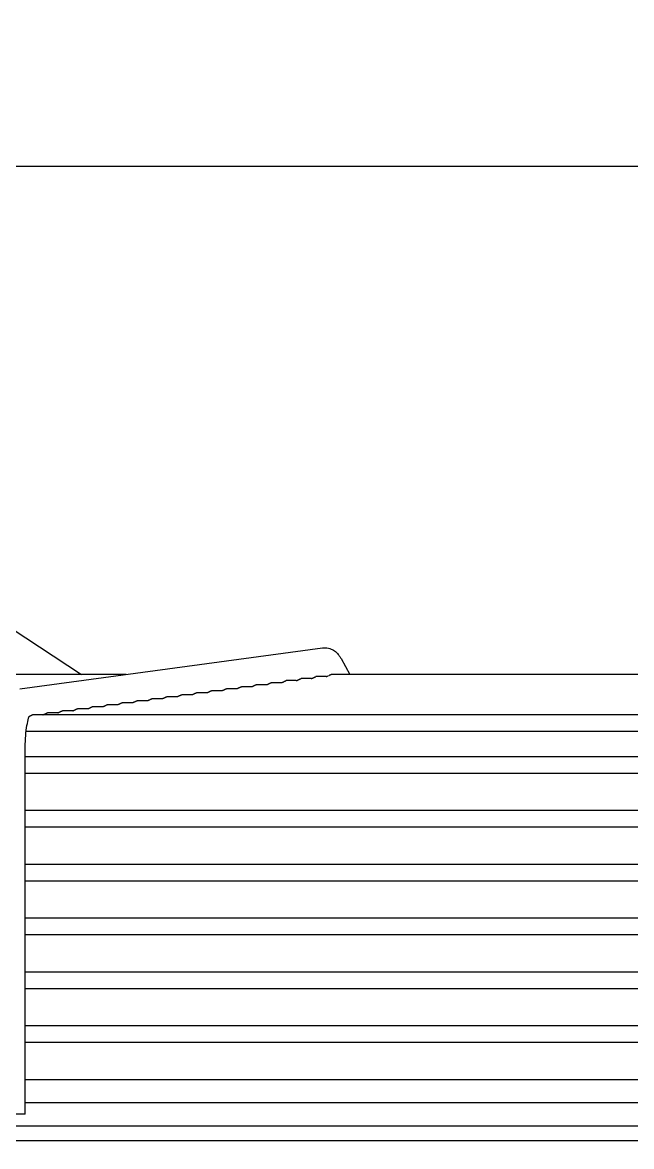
# Model space of a CAD drawing. Header units: millimetres. Extents: x 16200 to 32328, y 18593 to 29476.
# Drawn here: x 16572.91 to 16577.01, y 18984.1 to 18991.66 of the extents above; entities that cross this region are included whole.
import ezdxf

# ---------------------------------------------------------------- set-up
doc = ezdxf.new("R2010")
doc.units = ezdxf.units.MM
doc.header["$LTSCALE"] = 5
doc.layers.add('UNIT', color=6, linetype='Continuous')
doc.styles.add('SUBMITTAL', font='romans.shx', dxfattribs={"width": 0.75})
doc.dimstyles.new('SUBMITTAL', dxfattribs={"dimtxt": 0.09375, "dimasz": 0.09375, "dimexe": 0.03125, "dimexo": 0.0625, "dimgap": 0.0625, "dimtad": 0, "dimdec": 4, "dimzin": 4, "dimdsep": 46, "dimlunit": 4, "dimtxsty": 'SUBMITTAL', "dimcen": 0.09375, "dimclre": 6, "dimadec": 0, "dimazin": 0, "dimtfac": 1, "dimtdec": 0, "dimtofl": 0, "dimtmove": 0, "dimatfit": 3, "dimfxl": 0, "dimfrac": 2, "dimtolj": 1, "dimtzin": 4, "dimarcsym": 0})

msp = doc.modelspace()

# ---------------------------------------------------------------- linework, layer by layer
at = {"layer": 'UNIT'}
for p, q in [((16571.9477, 18990.6942), (16582.0271, 18990.6942)), ((16572.3724, 18987.8889), (16573.3093, 18987.2749)), ((16572.8926, 18987.1783), (16574.9281, 18987.4529)), ((16575.0529, 18987.383), (16575.1129, 18987.2749)), ((16573.6088, 18987.2749), (16572.1031, 18987.2749)), ((16574.8526, 18987.2466), (16574.784, 18987.2466)), ((16574.9526, 18987.2601), (16574.8842, 18987.2601)), ((16578.9887, 18987.2749), (16574.9861, 18987.2749)), ((16574.2515, 18987.1657), (16574.1826, 18987.1657)), ((16574.3517, 18987.1791), (16574.2829, 18987.1791)), ((16574.4519, 18987.1926), (16574.3831, 18987.1926)), ((16574.5521, 18987.2061), (16574.4833, 18987.2061)), ((16574.6523, 18987.2196), (16574.5835, 18987.2196)), ((16574.7525, 18987.2331), (16574.6838, 18987.2331)), ((16573.7506, 18987.0982), (16573.6815, 18987.0982)), ((16573.8508, 18987.1117), (16573.7817, 18987.1117)), ((16573.951, 18987.1252), (16573.882, 18987.1252)), ((16574.0512, 18987.1387), (16573.9822, 18987.1387)), ((16574.1514, 18987.1522), (16574.0824, 18987.1522)), ((16573.1495, 18987.0172), (16573.0802, 18987.0172)), ((16573.2497, 18987.0307), (16573.1804, 18987.0307)), ((16573.3499, 18987.0442), (16573.2806, 18987.0442)), ((16573.4501, 18987.0577), (16573.3808, 18987.0577)), ((16573.5502, 18987.0712), (16573.4811, 18987.0712)), ((16573.6504, 18987.0847), (16573.5813, 18987.0847)), ((16580.9948, 18987.0037), (16572.9799, 18987.0037)), ((16572.9363, 18986.8935), (16581.0385, 18986.8935)), ((16572.9304, 18984.3163), (16572.9304, 18986.7856)), ((16581.0443, 18986.7218), (16572.9304, 18986.7218)), ((16572.9594, 18986.7232), (16572.9615, 18986.7218)), ((16573.7091, 18986.7232), (16573.7091, 18986.7218)), ((16572.9304, 18986.6115), (16581.0443, 18986.6115)), ((16581.0443, 18986.3596), (16572.9304, 18986.3596)), ((16572.9304, 18986.2493), (16581.0443, 18986.2493)), ((16581.0443, 18985.9974), (16572.9304, 18985.9974)), ((16572.9304, 18985.8871), (16581.0443, 18985.8871)), ((16581.0443, 18985.6352), (16572.9304, 18985.6352)), ((16572.9304, 18985.5249), (16581.0443, 18985.5249)), ((16581.0443, 18985.2729), (16572.9304, 18985.2729)), ((16572.9304, 18985.1627), (16581.0443, 18985.1627)), ((16581.0443, 18984.9107), (16572.9304, 18984.9107)), ((16572.9304, 18984.8005), (16581.0443, 18984.8005)), ((16581.0443, 18984.5485), (16572.9304, 18984.5485)), ((16572.9304, 18984.395), (16581.0443, 18984.395)), ((16572.9304, 18984.3163), (16572.7336, 18984.3163)), ((16572.3614, 18984.2395), (16581.6134, 18984.2395)), ((16560.1173, 18984.1391), (16593.8575, 18984.1391))]:
    msp.add_line(p, q, dxfattribs=at)
for start_param, end_param in [(0.23649, 0.259134), (1.752338, 1.774981)]:
    msp.add_ellipse((16575.271, 18986.7872), major_axis=(-0.0861, -0.0478), ratio=0.875426, start_param=start_param, end_param=end_param, dxfattribs=at)
for points, knots in [([(16574.9281, 18987.4529), (16574.9413, 18987.4547), (16574.9554, 18987.454), (16574.981, 18987.4482), (16574.9925, 18987.4432), (16575.0115, 18987.4319), (16575.0192, 18987.4256), (16575.0319, 18987.4132), (16575.0371, 18987.407), (16575.0459, 18987.3949), (16575.0496, 18987.389), (16575.0529, 18987.3831), (16575.0529, 18987.383), (16575.0529, 18987.383)], [3.1066861, 3.1066861, 3.1066861, 3.1066861, 3.1999885, 3.1999885, 3.2942363, 3.2942363, 3.388484, 3.388484, 3.4827318, 3.4827318, 3.5769796, 3.5769796, 3.577925, 3.577925, 3.577925, 3.577925]), ([(16574.7525, 18987.2331), (16574.7537, 18987.2336), (16574.755, 18987.2341), (16574.7562, 18987.2345), (16574.7575, 18987.235), (16574.7587, 18987.2355), (16574.7599, 18987.236), (16574.761, 18987.2365), (16574.7622, 18987.237), (16574.7632, 18987.2375), (16574.7643, 18987.238), (16574.7653, 18987.2385), (16574.7663, 18987.2389), (16574.7673, 18987.2394), (16574.7682, 18987.2399), (16574.7691, 18987.2403), (16574.77, 18987.2407), (16574.7709, 18987.2411), (16574.7717, 18987.2415), (16574.7725, 18987.2419), (16574.7733, 18987.2423), (16574.774, 18987.2427), (16574.7747, 18987.243), (16574.7754, 18987.2434), (16574.7761, 18987.2437), (16574.7767, 18987.244), (16574.7773, 18987.2443), (16574.7779, 18987.2445), (16574.7785, 18987.2448), (16574.779, 18987.245), (16574.7795, 18987.2453), (16574.78, 18987.2455), (16574.7805, 18987.2457), (16574.7809, 18987.2458), (16574.7814, 18987.246), (16574.7818, 18987.2461), (16574.7821, 18987.2463), (16574.7825, 18987.2464), (16574.7828, 18987.2465), (16574.7831, 18987.2465), (16574.7834, 18987.2466), (16574.7837, 18987.2466), (16574.7839, 18987.2466), (16574.7839, 18987.2466), (16574.784, 18987.2466), (16574.784, 18987.2466)], [0.1723275, 0.1723275, 0.1723275, 0.1723275, 0.195122, 0.195122, 0.195122, 0.2195122, 0.2195122, 0.2195122, 0.2439024, 0.2439024, 0.2439024, 0.2682927, 0.2682927, 0.2682927, 0.2926829, 0.2926829, 0.2926829, 0.3170732, 0.3170732, 0.3170732, 0.3414634, 0.3414634, 0.3414634, 0.3658537, 0.3658537, 0.3658537, 0.3902439, 0.3902439, 0.3902439, 0.4146341, 0.4146341, 0.4146341, 0.4390244, 0.4390244, 0.4390244, 0.4634146, 0.4634146, 0.4634146, 0.4878049, 0.4878049, 0.4878049, 0.5121951, 0.5121951, 0.5121951, 0.5157454, 0.5157454, 0.5157454, 0.5157454]), ([(16574.8526, 18987.2466), (16574.8539, 18987.2471), (16574.8552, 18987.2476), (16574.8564, 18987.248), (16574.8577, 18987.2485), (16574.8589, 18987.2491), (16574.8601, 18987.2496), (16574.8613, 18987.2501), (16574.8624, 18987.2505), (16574.8635, 18987.251), (16574.8645, 18987.2515), (16574.8656, 18987.252), (16574.8666, 18987.2524), (16574.8675, 18987.2529), (16574.8685, 18987.2534), (16574.8694, 18987.2538), (16574.8703, 18987.2542), (16574.8711, 18987.2546), (16574.8719, 18987.255), (16574.8727, 18987.2554), (16574.8735, 18987.2558), (16574.8742, 18987.2562), (16574.875, 18987.2565), (16574.8756, 18987.2569), (16574.8763, 18987.2572), (16574.877, 18987.2575), (16574.8776, 18987.2578), (16574.8781, 18987.258), (16574.8787, 18987.2583), (16574.8793, 18987.2585), (16574.8798, 18987.2588), (16574.8803, 18987.259), (16574.8807, 18987.2592), (16574.8812, 18987.2593), (16574.8816, 18987.2595), (16574.882, 18987.2596), (16574.8824, 18987.2598), (16574.8827, 18987.2599), (16574.8831, 18987.26), (16574.8833, 18987.26), (16574.8836, 18987.2601), (16574.8839, 18987.2601), (16574.8841, 18987.2601), (16574.8841, 18987.2601), (16574.8842, 18987.2601), (16574.8842, 18987.2601)], [0.1719755, 0.1719755, 0.1719755, 0.1719755, 0.195122, 0.195122, 0.195122, 0.2195122, 0.2195122, 0.2195122, 0.2439024, 0.2439024, 0.2439024, 0.2682927, 0.2682927, 0.2682927, 0.2926829, 0.2926829, 0.2926829, 0.3170732, 0.3170732, 0.3170732, 0.3414634, 0.3414634, 0.3414634, 0.3658537, 0.3658537, 0.3658537, 0.3902439, 0.3902439, 0.3902439, 0.4146341, 0.4146341, 0.4146341, 0.4390244, 0.4390244, 0.4390244, 0.4634146, 0.4634146, 0.4634146, 0.4878049, 0.4878049, 0.4878049, 0.5121951, 0.5121951, 0.5121951, 0.5157586, 0.5157586, 0.5157586, 0.5157586]), ([(16574.9526, 18987.2601), (16574.9529, 18987.2602), (16574.9532, 18987.2603), (16574.9535, 18987.2605), (16574.9549, 18987.261), (16574.9563, 18987.2615), (16574.9576, 18987.262), (16574.9589, 18987.2626), (16574.9602, 18987.2631), (16574.9614, 18987.2636), (16574.9626, 18987.2642), (16574.9637, 18987.2647), (16574.9648, 18987.2652)], [0.16559879, 0.16559879, 0.16559879, 0.16559879, 0.17073171, 0.17073171, 0.17073171, 0.19512195, 0.19512195, 0.19512195, 0.2195122, 0.2195122, 0.2195122, 0.24390244, 0.24390244, 0.24390244, 0.24390244]), ([(16574.968, 18987.2667), (16574.969, 18987.2672), (16574.97, 18987.2677), (16574.9709, 18987.2682), (16574.9718, 18987.2686), (16574.9727, 18987.2691), (16574.9735, 18987.2695), (16574.9743, 18987.2699), (16574.9751, 18987.2703), (16574.9759, 18987.2707), (16574.9766, 18987.2711), (16574.9773, 18987.2714), (16574.978, 18987.2717), (16574.9786, 18987.2721), (16574.9793, 18987.2724), (16574.9799, 18987.2727), (16574.9805, 18987.273), (16574.981, 18987.2732), (16574.9815, 18987.2734), (16574.9821, 18987.2737), (16574.9825, 18987.2739), (16574.983, 18987.2741), (16574.9834, 18987.2742), (16574.9838, 18987.2744), (16574.9842, 18987.2745), (16574.9846, 18987.2746), (16574.9849, 18987.2747), (16574.9852, 18987.2748), (16574.9855, 18987.2748), (16574.9858, 18987.2749), (16574.986, 18987.2749), (16574.9861, 18987.2749), (16574.9861, 18987.2749), (16574.9861, 18987.2749)], [0.2682927, 0.2682927, 0.2682927, 0.2682927, 0.2926829, 0.2926829, 0.2926829, 0.3170732, 0.3170732, 0.3170732, 0.3414634, 0.3414634, 0.3414634, 0.3658537, 0.3658537, 0.3658537, 0.3902439, 0.3902439, 0.3902439, 0.4146341, 0.4146341, 0.4146341, 0.4390244, 0.4390244, 0.4390244, 0.4634146, 0.4634146, 0.4634146, 0.4878049, 0.4878049, 0.4878049, 0.5121951, 0.5121951, 0.5121951, 0.5152045, 0.5152045, 0.5152045, 0.5152045]), ([(16574.1514, 18987.1522), (16574.1525, 18987.1526), (16574.1536, 18987.153), (16574.1547, 18987.1534), (16574.156, 18987.154), (16574.1572, 18987.1545), (16574.1584, 18987.155), (16574.1596, 18987.1555), (16574.1607, 18987.156), (16574.1618, 18987.1565), (16574.1629, 18987.1569), (16574.1639, 18987.1574), (16574.1649, 18987.1579), (16574.1659, 18987.1584), (16574.1668, 18987.1588), (16574.1677, 18987.1593), (16574.1686, 18987.1597), (16574.1695, 18987.1601), (16574.1703, 18987.1605), (16574.1711, 18987.1609), (16574.1719, 18987.1613), (16574.1726, 18987.1616), (16574.1733, 18987.162), (16574.174, 18987.1623), (16574.1747, 18987.1627), (16574.1753, 18987.163), (16574.176, 18987.1633), (16574.1765, 18987.1635), (16574.1771, 18987.1638), (16574.1777, 18987.1641), (16574.1782, 18987.1643), (16574.1787, 18987.1645), (16574.1791, 18987.1647), (16574.1796, 18987.1649), (16574.18, 18987.165), (16574.1804, 18987.1652), (16574.1808, 18987.1653), (16574.1812, 18987.1654), (16574.1815, 18987.1655), (16574.1818, 18987.1655), (16574.1821, 18987.1656), (16574.1823, 18987.1656), (16574.1825, 18987.1657), (16574.1826, 18987.1657), (16574.1826, 18987.1657), (16574.1826, 18987.1657)], [0.1744428, 0.1744428, 0.1744428, 0.1744428, 0.195122, 0.195122, 0.195122, 0.2195122, 0.2195122, 0.2195122, 0.2439024, 0.2439024, 0.2439024, 0.2682927, 0.2682927, 0.2682927, 0.2926829, 0.2926829, 0.2926829, 0.3170732, 0.3170732, 0.3170732, 0.3414634, 0.3414634, 0.3414634, 0.3658537, 0.3658537, 0.3658537, 0.3902439, 0.3902439, 0.3902439, 0.4146341, 0.4146341, 0.4146341, 0.4390244, 0.4390244, 0.4390244, 0.4634146, 0.4634146, 0.4634146, 0.4878049, 0.4878049, 0.4878049, 0.5121951, 0.5121951, 0.5121951, 0.5156642, 0.5156642, 0.5156642, 0.5156642]), ([(16574.2515, 18987.1657), (16574.2527, 18987.1661), (16574.2539, 18987.1665), (16574.255, 18987.167), (16574.2563, 18987.1675), (16574.2575, 18987.168), (16574.2587, 18987.1685), (16574.2598, 18987.169), (16574.261, 18987.1695), (16574.2621, 18987.17), (16574.2631, 18987.1705), (16574.2642, 18987.1709), (16574.2652, 18987.1714), (16574.2661, 18987.1719), (16574.2671, 18987.1723), (16574.268, 18987.1728), (16574.2689, 18987.1732), (16574.2697, 18987.1736), (16574.2705, 18987.174), (16574.2713, 18987.1744), (16574.2721, 18987.1748), (16574.2728, 18987.1752), (16574.2736, 18987.1755), (16574.2743, 18987.1758), (16574.2749, 18987.1762), (16574.2756, 18987.1765), (16574.2762, 18987.1768), (16574.2768, 18987.177), (16574.2773, 18987.1773), (16574.2779, 18987.1776), (16574.2784, 18987.1778), (16574.2789, 18987.178), (16574.2794, 18987.1782), (16574.2798, 18987.1784), (16574.2802, 18987.1785), (16574.2806, 18987.1787), (16574.281, 18987.1788), (16574.2814, 18987.1789), (16574.2817, 18987.179), (16574.282, 18987.179), (16574.2823, 18987.1791), (16574.2825, 18987.1791), (16574.2828, 18987.1791), (16574.2828, 18987.1791), (16574.2828, 18987.1791), (16574.2829, 18987.1791)], [0.1740907, 0.1740907, 0.1740907, 0.1740907, 0.195122, 0.195122, 0.195122, 0.2195122, 0.2195122, 0.2195122, 0.2439024, 0.2439024, 0.2439024, 0.2682927, 0.2682927, 0.2682927, 0.2926829, 0.2926829, 0.2926829, 0.3170732, 0.3170732, 0.3170732, 0.3414634, 0.3414634, 0.3414634, 0.3658537, 0.3658537, 0.3658537, 0.3902439, 0.3902439, 0.3902439, 0.4146341, 0.4146341, 0.4146341, 0.4390244, 0.4390244, 0.4390244, 0.4634146, 0.4634146, 0.4634146, 0.4878049, 0.4878049, 0.4878049, 0.5121951, 0.5121951, 0.5121951, 0.5156779, 0.5156779, 0.5156779, 0.5156779]), ([(16574.3517, 18987.1791), (16574.3529, 18987.1796), (16574.3541, 18987.18), (16574.3552, 18987.1805), (16574.3565, 18987.181), (16574.3577, 18987.1815), (16574.3589, 18987.182), (16574.3601, 18987.1825), (16574.3612, 18987.183), (16574.3623, 18987.1835), (16574.3634, 18987.184), (16574.3644, 18987.1844), (16574.3654, 18987.1849), (16574.3664, 18987.1854), (16574.3673, 18987.1858), (16574.3682, 18987.1863), (16574.3691, 18987.1867), (16574.37, 18987.1871), (16574.3708, 18987.1875), (16574.3716, 18987.1879), (16574.3723, 18987.1883), (16574.3731, 18987.1887), (16574.3738, 18987.189), (16574.3745, 18987.1893), (16574.3752, 18987.1897), (16574.3758, 18987.19), (16574.3764, 18987.1903), (16574.377, 18987.1905), (16574.3776, 18987.1908), (16574.3781, 18987.1911), (16574.3786, 18987.1913), (16574.3791, 18987.1915), (16574.3796, 18987.1917), (16574.38, 18987.1919), (16574.3805, 18987.192), (16574.3809, 18987.1922), (16574.3812, 18987.1923), (16574.3816, 18987.1924), (16574.3819, 18987.1925), (16574.3822, 18987.1925), (16574.3825, 18987.1926), (16574.3828, 18987.1926), (16574.383, 18987.1926), (16574.383, 18987.1926), (16574.3831, 18987.1926), (16574.3831, 18987.1926)], [0.1737382, 0.1737382, 0.1737382, 0.1737382, 0.195122, 0.195122, 0.195122, 0.2195122, 0.2195122, 0.2195122, 0.2439024, 0.2439024, 0.2439024, 0.2682927, 0.2682927, 0.2682927, 0.2926829, 0.2926829, 0.2926829, 0.3170732, 0.3170732, 0.3170732, 0.3414634, 0.3414634, 0.3414634, 0.3658537, 0.3658537, 0.3658537, 0.3902439, 0.3902439, 0.3902439, 0.4146341, 0.4146341, 0.4146341, 0.4390244, 0.4390244, 0.4390244, 0.4634146, 0.4634146, 0.4634146, 0.4878049, 0.4878049, 0.4878049, 0.5121951, 0.5121951, 0.5121951, 0.5156915, 0.5156915, 0.5156915, 0.5156915]), ([(16574.4519, 18987.1926), (16574.4531, 18987.1931), (16574.4543, 18987.1935), (16574.4555, 18987.194), (16574.4567, 18987.1945), (16574.458, 18987.195), (16574.4591, 18987.1955), (16574.4603, 18987.196), (16574.4614, 18987.1965), (16574.4625, 18987.197), (16574.4636, 18987.1975), (16574.4646, 18987.198), (16574.4656, 18987.1984), (16574.4666, 18987.1989), (16574.4675, 18987.1993), (16574.4684, 18987.1998), (16574.4693, 18987.2002), (16574.4702, 18987.2006), (16574.471, 18987.201), (16574.4718, 18987.2014), (16574.4726, 18987.2018), (16574.4733, 18987.2022), (16574.474, 18987.2025), (16574.4747, 18987.2028), (16574.4754, 18987.2032), (16574.476, 18987.2035), (16574.4766, 18987.2038), (16574.4772, 18987.204), (16574.4778, 18987.2043), (16574.4783, 18987.2045), (16574.4789, 18987.2048), (16574.4794, 18987.205), (16574.4798, 18987.2052), (16574.4803, 18987.2053), (16574.4807, 18987.2055), (16574.4811, 18987.2057), (16574.4815, 18987.2058), (16574.4818, 18987.2059), (16574.4822, 18987.206), (16574.4824, 18987.206), (16574.4827, 18987.2061), (16574.483, 18987.2061), (16574.4832, 18987.2061), (16574.4832, 18987.2061), (16574.4833, 18987.2061), (16574.4833, 18987.2061)], [0.1733855, 0.1733855, 0.1733855, 0.1733855, 0.195122, 0.195122, 0.195122, 0.2195122, 0.2195122, 0.2195122, 0.2439024, 0.2439024, 0.2439024, 0.2682927, 0.2682927, 0.2682927, 0.2926829, 0.2926829, 0.2926829, 0.3170732, 0.3170732, 0.3170732, 0.3414634, 0.3414634, 0.3414634, 0.3658537, 0.3658537, 0.3658537, 0.3902439, 0.3902439, 0.3902439, 0.4146341, 0.4146341, 0.4146341, 0.4390244, 0.4390244, 0.4390244, 0.4634146, 0.4634146, 0.4634146, 0.4878049, 0.4878049, 0.4878049, 0.5121951, 0.5121951, 0.5121951, 0.5157051, 0.5157051, 0.5157051, 0.5157051]), ([(16574.5521, 18987.2061), (16574.5533, 18987.2066), (16574.5545, 18987.207), (16574.5557, 18987.2075), (16574.557, 18987.208), (16574.5582, 18987.2085), (16574.5594, 18987.209), (16574.5606, 18987.2095), (16574.5617, 18987.21), (16574.5628, 18987.2105), (16574.5638, 18987.211), (16574.5649, 18987.2115), (16574.5659, 18987.2119), (16574.5668, 18987.2124), (16574.5678, 18987.2128), (16574.5687, 18987.2133), (16574.5696, 18987.2137), (16574.5704, 18987.2141), (16574.5712, 18987.2145), (16574.572, 18987.2149), (16574.5728, 18987.2153), (16574.5735, 18987.2157), (16574.5743, 18987.216), (16574.575, 18987.2164), (16574.5756, 18987.2167), (16574.5763, 18987.217), (16574.5769, 18987.2173), (16574.5775, 18987.2175), (16574.578, 18987.2178), (16574.5786, 18987.218), (16574.5791, 18987.2183), (16574.5796, 18987.2185), (16574.5801, 18987.2187), (16574.5805, 18987.2188), (16574.5809, 18987.219), (16574.5813, 18987.2192), (16574.5817, 18987.2193), (16574.5821, 18987.2194), (16574.5824, 18987.2195), (16574.5827, 18987.2195), (16574.583, 18987.2196), (16574.5832, 18987.2196), (16574.5834, 18987.2196), (16574.5835, 18987.2196), (16574.5835, 18987.2196), (16574.5835, 18987.2196)], [0.1730327, 0.1730327, 0.1730327, 0.1730327, 0.195122, 0.195122, 0.195122, 0.2195122, 0.2195122, 0.2195122, 0.2439024, 0.2439024, 0.2439024, 0.2682927, 0.2682927, 0.2682927, 0.2926829, 0.2926829, 0.2926829, 0.3170732, 0.3170732, 0.3170732, 0.3414634, 0.3414634, 0.3414634, 0.3658537, 0.3658537, 0.3658537, 0.3902439, 0.3902439, 0.3902439, 0.4146341, 0.4146341, 0.4146341, 0.4390244, 0.4390244, 0.4390244, 0.4634146, 0.4634146, 0.4634146, 0.4878049, 0.4878049, 0.4878049, 0.5121951, 0.5121951, 0.5121951, 0.5157186, 0.5157186, 0.5157186, 0.5157186]), ([(16574.6523, 18987.2196), (16574.6535, 18987.2201), (16574.6548, 18987.2206), (16574.6559, 18987.221), (16574.6572, 18987.2215), (16574.6584, 18987.222), (16574.6596, 18987.2225), (16574.6608, 18987.223), (16574.6619, 18987.2235), (16574.663, 18987.224), (16574.6641, 18987.2245), (16574.6651, 18987.225), (16574.6661, 18987.2254), (16574.6671, 18987.2259), (16574.668, 18987.2263), (16574.6689, 18987.2268), (16574.6698, 18987.2272), (16574.6707, 18987.2276), (16574.6715, 18987.228), (16574.6723, 18987.2284), (16574.673, 18987.2288), (16574.6738, 18987.2292), (16574.6745, 18987.2295), (16574.6752, 18987.2299), (16574.6758, 18987.2302), (16574.6765, 18987.2305), (16574.6771, 18987.2308), (16574.6777, 18987.231), (16574.6783, 18987.2313), (16574.6788, 18987.2315), (16574.6793, 18987.2318), (16574.6798, 18987.232), (16574.6803, 18987.2322), (16574.6807, 18987.2323), (16574.6812, 18987.2325), (16574.6816, 18987.2326), (16574.6819, 18987.2328), (16574.6823, 18987.2329), (16574.6826, 18987.233), (16574.6829, 18987.233), (16574.6832, 18987.2331), (16574.6834, 18987.2331), (16574.6837, 18987.2331), (16574.6837, 18987.2331), (16574.6837, 18987.2331), (16574.6838, 18987.2331)], [0.17268, 0.17268, 0.17268, 0.17268, 0.195122, 0.195122, 0.195122, 0.2195122, 0.2195122, 0.2195122, 0.2439024, 0.2439024, 0.2439024, 0.2682927, 0.2682927, 0.2682927, 0.2926829, 0.2926829, 0.2926829, 0.3170732, 0.3170732, 0.3170732, 0.3414634, 0.3414634, 0.3414634, 0.3658537, 0.3658537, 0.3658537, 0.3902439, 0.3902439, 0.3902439, 0.4146341, 0.4146341, 0.4146341, 0.4390244, 0.4390244, 0.4390244, 0.4634146, 0.4634146, 0.4634146, 0.4878049, 0.4878049, 0.4878049, 0.5121951, 0.5121951, 0.5121951, 0.515732, 0.515732, 0.515732, 0.515732]), ([(16573.6504, 18987.0847), (16573.6515, 18987.0851), (16573.6525, 18987.0855), (16573.6535, 18987.0859), (16573.6548, 18987.0864), (16573.656, 18987.0869), (16573.6572, 18987.0874), (16573.6584, 18987.0879), (16573.6595, 18987.0884), (16573.6606, 18987.0889), (16573.6617, 18987.0894), (16573.6628, 18987.0899), (16573.6637, 18987.0904), (16573.6647, 18987.0908), (16573.6657, 18987.0913), (16573.6666, 18987.0917), (16573.6675, 18987.0922), (16573.6683, 18987.0926), (16573.6691, 18987.093), (16573.67, 18987.0934), (16573.6707, 18987.0938), (16573.6715, 18987.0941), (16573.6722, 18987.0945), (16573.6729, 18987.0948), (16573.6735, 18987.0952), (16573.6742, 18987.0955), (16573.6748, 18987.0958), (16573.6754, 18987.096), (16573.676, 18987.0963), (16573.6765, 18987.0966), (16573.677, 18987.0968), (16573.6775, 18987.097), (16573.678, 18987.0972), (16573.6785, 18987.0974), (16573.6789, 18987.0975), (16573.6793, 18987.0977), (16573.6797, 18987.0978), (16573.68, 18987.0979), (16573.6804, 18987.098), (16573.6807, 18987.0981), (16573.6809, 18987.0981), (16573.6812, 18987.0982), (16573.6814, 18987.0982), (16573.6815, 18987.0982), (16573.6815, 18987.0982), (16573.6815, 18987.0982)], [0.1761954, 0.1761954, 0.1761954, 0.1761954, 0.195122, 0.195122, 0.195122, 0.2195122, 0.2195122, 0.2195122, 0.2439024, 0.2439024, 0.2439024, 0.2682927, 0.2682927, 0.2682927, 0.2926829, 0.2926829, 0.2926829, 0.3170732, 0.3170732, 0.3170732, 0.3414634, 0.3414634, 0.3414634, 0.3658537, 0.3658537, 0.3658537, 0.3902439, 0.3902439, 0.3902439, 0.4146341, 0.4146341, 0.4146341, 0.4390244, 0.4390244, 0.4390244, 0.4634146, 0.4634146, 0.4634146, 0.4878049, 0.4878049, 0.4878049, 0.5121951, 0.5121951, 0.5121951, 0.5155955, 0.5155955, 0.5155955, 0.5155955]), ([(16573.7506, 18987.0982), (16573.7517, 18987.0986), (16573.7527, 18987.099), (16573.7538, 18987.0994), (16573.7551, 18987.0999), (16573.7563, 18987.1004), (16573.7575, 18987.1009), (16573.7587, 18987.1014), (16573.7598, 18987.1019), (16573.7609, 18987.1024), (16573.762, 18987.1029), (16573.763, 18987.1034), (16573.764, 18987.1039), (16573.765, 18987.1043), (16573.7659, 18987.1048), (16573.7668, 18987.1052), (16573.7677, 18987.1057), (16573.7686, 18987.1061), (16573.7694, 18987.1065), (16573.7702, 18987.1069), (16573.771, 18987.1073), (16573.7717, 18987.1076), (16573.7724, 18987.108), (16573.7731, 18987.1083), (16573.7738, 18987.1087), (16573.7744, 18987.109), (16573.775, 18987.1093), (16573.7756, 18987.1095), (16573.7762, 18987.1098), (16573.7768, 18987.1101), (16573.7773, 18987.1103), (16573.7778, 18987.1105), (16573.7782, 18987.1107), (16573.7787, 18987.1109), (16573.7791, 18987.111), (16573.7795, 18987.1112), (16573.7799, 18987.1113), (16573.7803, 18987.1114), (16573.7806, 18987.1115), (16573.7809, 18987.1116), (16573.7812, 18987.1116), (16573.7814, 18987.1117), (16573.7817, 18987.1117), (16573.7817, 18987.1117), (16573.7817, 18987.1117), (16573.7817, 18987.1117)], [0.1758462, 0.1758462, 0.1758462, 0.1758462, 0.195122, 0.195122, 0.195122, 0.2195122, 0.2195122, 0.2195122, 0.2439024, 0.2439024, 0.2439024, 0.2682927, 0.2682927, 0.2682927, 0.2926829, 0.2926829, 0.2926829, 0.3170732, 0.3170732, 0.3170732, 0.3414634, 0.3414634, 0.3414634, 0.3658537, 0.3658537, 0.3658537, 0.3902439, 0.3902439, 0.3902439, 0.4146341, 0.4146341, 0.4146341, 0.4390244, 0.4390244, 0.4390244, 0.4634146, 0.4634146, 0.4634146, 0.4878049, 0.4878049, 0.4878049, 0.5121951, 0.5121951, 0.5121951, 0.5156093, 0.5156093, 0.5156093, 0.5156093]), ([(16573.8508, 18987.1117), (16573.8519, 18987.1121), (16573.853, 18987.1125), (16573.854, 18987.1129), (16573.8553, 18987.1134), (16573.8565, 18987.1139), (16573.8577, 18987.1144), (16573.8589, 18987.1149), (16573.86, 18987.1154), (16573.8611, 18987.1159), (16573.8622, 18987.1164), (16573.8632, 18987.1169), (16573.8642, 18987.1174), (16573.8652, 18987.1178), (16573.8661, 18987.1183), (16573.867, 18987.1187), (16573.8679, 18987.1192), (16573.8688, 18987.1196), (16573.8696, 18987.12), (16573.8704, 18987.1204), (16573.8712, 18987.1208), (16573.8719, 18987.1211), (16573.8727, 18987.1215), (16573.8733, 18987.1218), (16573.874, 18987.1222), (16573.8747, 18987.1225), (16573.8753, 18987.1228), (16573.8759, 18987.123), (16573.8764, 18987.1233), (16573.877, 18987.1236), (16573.8775, 18987.1238), (16573.878, 18987.124), (16573.8785, 18987.1242), (16573.8789, 18987.1244), (16573.8793, 18987.1245), (16573.8797, 18987.1247), (16573.8801, 18987.1248), (16573.8805, 18987.1249), (16573.8808, 18987.125), (16573.8811, 18987.1251), (16573.8814, 18987.1251), (16573.8817, 18987.1252), (16573.8819, 18987.1252), (16573.8819, 18987.1252), (16573.8819, 18987.1252), (16573.882, 18987.1252)], [0.1754963, 0.1754963, 0.1754963, 0.1754963, 0.195122, 0.195122, 0.195122, 0.2195122, 0.2195122, 0.2195122, 0.2439024, 0.2439024, 0.2439024, 0.2682927, 0.2682927, 0.2682927, 0.2926829, 0.2926829, 0.2926829, 0.3170732, 0.3170732, 0.3170732, 0.3414634, 0.3414634, 0.3414634, 0.3658537, 0.3658537, 0.3658537, 0.3902439, 0.3902439, 0.3902439, 0.4146341, 0.4146341, 0.4146341, 0.4390244, 0.4390244, 0.4390244, 0.4634146, 0.4634146, 0.4634146, 0.4878049, 0.4878049, 0.4878049, 0.5121951, 0.5121951, 0.5121951, 0.5156231, 0.5156231, 0.5156231, 0.5156231]), ([(16573.951, 18987.1252), (16573.9521, 18987.1256), (16573.9532, 18987.126), (16573.9542, 18987.1264), (16573.9555, 18987.1269), (16573.9568, 18987.1274), (16573.958, 18987.1279), (16573.9591, 18987.1284), (16573.9603, 18987.1289), (16573.9613, 18987.1294), (16573.9624, 18987.1299), (16573.9635, 18987.1304), (16573.9644, 18987.1309), (16573.9654, 18987.1313), (16573.9664, 18987.1318), (16573.9673, 18987.1322), (16573.9682, 18987.1327), (16573.969, 18987.1331), (16573.9698, 18987.1335), (16573.9707, 18987.1339), (16573.9714, 18987.1343), (16573.9722, 18987.1346), (16573.9729, 18987.135), (16573.9736, 18987.1353), (16573.9742, 18987.1357), (16573.9749, 18987.136), (16573.9755, 18987.1363), (16573.9761, 18987.1365), (16573.9767, 18987.1368), (16573.9772, 18987.1371), (16573.9777, 18987.1373), (16573.9782, 18987.1375), (16573.9787, 18987.1377), (16573.9791, 18987.1379), (16573.9796, 18987.138), (16573.98, 18987.1382), (16573.9803, 18987.1383), (16573.9807, 18987.1384), (16573.981, 18987.1385), (16573.9813, 18987.1386), (16573.9816, 18987.1386), (16573.9819, 18987.1387), (16573.9821, 18987.1387), (16573.9821, 18987.1387), (16573.9822, 18987.1387), (16573.9822, 18987.1387)], [0.1751457, 0.1751457, 0.1751457, 0.1751457, 0.195122, 0.195122, 0.195122, 0.2195122, 0.2195122, 0.2195122, 0.2439024, 0.2439024, 0.2439024, 0.2682927, 0.2682927, 0.2682927, 0.2926829, 0.2926829, 0.2926829, 0.3170732, 0.3170732, 0.3170732, 0.3414634, 0.3414634, 0.3414634, 0.3658537, 0.3658537, 0.3658537, 0.3902439, 0.3902439, 0.3902439, 0.4146341, 0.4146341, 0.4146341, 0.4390244, 0.4390244, 0.4390244, 0.4634146, 0.4634146, 0.4634146, 0.4878049, 0.4878049, 0.4878049, 0.5121951, 0.5121951, 0.5121951, 0.5156368, 0.5156368, 0.5156368, 0.5156368]), ([(16574.0512, 18987.1387), (16574.0523, 18987.1391), (16574.0534, 18987.1395), (16574.0545, 18987.1399), (16574.0558, 18987.1404), (16574.057, 18987.1409), (16574.0582, 18987.1415), (16574.0594, 18987.142), (16574.0605, 18987.1425), (16574.0616, 18987.1429), (16574.0627, 18987.1434), (16574.0637, 18987.1439), (16574.0647, 18987.1444), (16574.0657, 18987.1449), (16574.0666, 18987.1453), (16574.0675, 18987.1457), (16574.0684, 18987.1462), (16574.0693, 18987.1466), (16574.0701, 18987.147), (16574.0709, 18987.1474), (16574.0717, 18987.1478), (16574.0724, 18987.1481), (16574.0731, 18987.1485), (16574.0738, 18987.1488), (16574.0745, 18987.1492), (16574.0751, 18987.1495), (16574.0757, 18987.1498), (16574.0763, 18987.15), (16574.0769, 18987.1503), (16574.0774, 18987.1506), (16574.0779, 18987.1508), (16574.0785, 18987.151), (16574.0789, 18987.1512), (16574.0794, 18987.1514), (16574.0798, 18987.1515), (16574.0802, 18987.1517), (16574.0806, 18987.1518), (16574.0809, 18987.1519), (16574.0813, 18987.152), (16574.0815, 18987.1521), (16574.0818, 18987.1521), (16574.0821, 18987.1521), (16574.0823, 18987.1522), (16574.0824, 18987.1522), (16574.0824, 18987.1522), (16574.0824, 18987.1522)], [0.1747945, 0.1747945, 0.1747945, 0.1747945, 0.195122, 0.195122, 0.195122, 0.2195122, 0.2195122, 0.2195122, 0.2439024, 0.2439024, 0.2439024, 0.2682927, 0.2682927, 0.2682927, 0.2926829, 0.2926829, 0.2926829, 0.3170732, 0.3170732, 0.3170732, 0.3414634, 0.3414634, 0.3414634, 0.3658537, 0.3658537, 0.3658537, 0.3902439, 0.3902439, 0.3902439, 0.4146341, 0.4146341, 0.4146341, 0.4390244, 0.4390244, 0.4390244, 0.4634146, 0.4634146, 0.4634146, 0.4878049, 0.4878049, 0.4878049, 0.5121951, 0.5121951, 0.5121951, 0.5156505, 0.5156505, 0.5156505, 0.5156505]), ([(16573.0493, 18987.0037), (16573.0503, 18987.0041), (16573.0512, 18987.0044), (16573.0521, 18987.0048), (16573.0534, 18987.0053), (16573.0546, 18987.0058), (16573.0558, 18987.0063), (16573.057, 18987.0068), (16573.0581, 18987.0073), (16573.0592, 18987.0078), (16573.0603, 18987.0083), (16573.0613, 18987.0088), (16573.0623, 18987.0093), (16573.0633, 18987.0098), (16573.0643, 18987.0102), (16573.0652, 18987.0107), (16573.0661, 18987.0111), (16573.0669, 18987.0116), (16573.0677, 18987.012), (16573.0686, 18987.0124), (16573.0693, 18987.0128), (16573.0701, 18987.0131), (16573.0708, 18987.0135), (16573.0715, 18987.0138), (16573.0722, 18987.0142), (16573.0728, 18987.0145), (16573.0734, 18987.0148), (16573.074, 18987.0151), (16573.0746, 18987.0153), (16573.0752, 18987.0156), (16573.0757, 18987.0158), (16573.0762, 18987.016), (16573.0767, 18987.0162), (16573.0771, 18987.0164), (16573.0775, 18987.0166), (16573.0779, 18987.0167), (16573.0783, 18987.0168), (16573.0787, 18987.0169), (16573.079, 18987.017), (16573.0793, 18987.0171), (16573.0796, 18987.0172), (16573.0799, 18987.0172), (16573.0801, 18987.0172), (16573.0801, 18987.0172), (16573.0801, 18987.0172), (16573.0802, 18987.0172)], [0.1782737, 0.1782737, 0.1782737, 0.1782737, 0.195122, 0.195122, 0.195122, 0.2195122, 0.2195122, 0.2195122, 0.2439024, 0.2439024, 0.2439024, 0.2682927, 0.2682927, 0.2682927, 0.2926829, 0.2926829, 0.2926829, 0.3170732, 0.3170732, 0.3170732, 0.3414634, 0.3414634, 0.3414634, 0.3658537, 0.3658537, 0.3658537, 0.3902439, 0.3902439, 0.3902439, 0.4146341, 0.4146341, 0.4146341, 0.4390244, 0.4390244, 0.4390244, 0.4634146, 0.4634146, 0.4634146, 0.4878049, 0.4878049, 0.4878049, 0.5121951, 0.5121951, 0.5121951, 0.5155129, 0.5155129, 0.5155129, 0.5155129]), ([(16573.1495, 18987.0172), (16573.1505, 18987.0176), (16573.1514, 18987.0179), (16573.1523, 18987.0183), (16573.1536, 18987.0188), (16573.1548, 18987.0193), (16573.156, 18987.0198), (16573.1572, 18987.0204), (16573.1584, 18987.0209), (16573.1594, 18987.0214), (16573.1605, 18987.0219), (16573.1616, 18987.0223), (16573.1626, 18987.0228), (16573.1636, 18987.0233), (16573.1645, 18987.0237), (16573.1654, 18987.0242), (16573.1663, 18987.0246), (16573.1672, 18987.0251), (16573.168, 18987.0255), (16573.1688, 18987.0259), (16573.1696, 18987.0263), (16573.1703, 18987.0266), (16573.171, 18987.027), (16573.1717, 18987.0273), (16573.1724, 18987.0277), (16573.1731, 18987.028), (16573.1737, 18987.0283), (16573.1743, 18987.0286), (16573.1748, 18987.0288), (16573.1754, 18987.0291), (16573.1759, 18987.0293), (16573.1764, 18987.0295), (16573.1769, 18987.0297), (16573.1773, 18987.0299), (16573.1778, 18987.0301), (16573.1782, 18987.0302), (16573.1785, 18987.0303), (16573.1789, 18987.0304), (16573.1792, 18987.0305), (16573.1795, 18987.0306), (16573.1798, 18987.0307), (16573.1801, 18987.0307), (16573.1803, 18987.0307), (16573.1803, 18987.0307), (16573.1804, 18987.0307), (16573.1804, 18987.0307)], [0.1779295, 0.1779295, 0.1779295, 0.1779295, 0.195122, 0.195122, 0.195122, 0.2195122, 0.2195122, 0.2195122, 0.2439024, 0.2439024, 0.2439024, 0.2682927, 0.2682927, 0.2682927, 0.2926829, 0.2926829, 0.2926829, 0.3170732, 0.3170732, 0.3170732, 0.3414634, 0.3414634, 0.3414634, 0.3658537, 0.3658537, 0.3658537, 0.3902439, 0.3902439, 0.3902439, 0.4146341, 0.4146341, 0.4146341, 0.4390244, 0.4390244, 0.4390244, 0.4634146, 0.4634146, 0.4634146, 0.4878049, 0.4878049, 0.4878049, 0.5121951, 0.5121951, 0.5121951, 0.5155267, 0.5155267, 0.5155267, 0.5155267]), ([(16573.2497, 18987.0307), (16573.2507, 18987.0311), (16573.2516, 18987.0314), (16573.2526, 18987.0318), (16573.2538, 18987.0323), (16573.2551, 18987.0328), (16573.2563, 18987.0334), (16573.2575, 18987.0339), (16573.2586, 18987.0344), (16573.2597, 18987.0349), (16573.2608, 18987.0354), (16573.2618, 18987.0359), (16573.2628, 18987.0363), (16573.2638, 18987.0368), (16573.2647, 18987.0373), (16573.2656, 18987.0377), (16573.2665, 18987.0381), (16573.2674, 18987.0386), (16573.2682, 18987.039), (16573.269, 18987.0394), (16573.2698, 18987.0398), (16573.2705, 18987.0401), (16573.2713, 18987.0405), (16573.272, 18987.0408), (16573.2726, 18987.0412), (16573.2733, 18987.0415), (16573.2739, 18987.0418), (16573.2745, 18987.0421), (16573.2751, 18987.0423), (16573.2756, 18987.0426), (16573.2761, 18987.0428), (16573.2766, 18987.043), (16573.2771, 18987.0432), (16573.2775, 18987.0434), (16573.278, 18987.0436), (16573.2784, 18987.0437), (16573.2788, 18987.0438), (16573.2791, 18987.0439), (16573.2795, 18987.044), (16573.2798, 18987.0441), (16573.28, 18987.0442), (16573.2803, 18987.0442), (16573.2805, 18987.0442), (16573.2806, 18987.0442), (16573.2806, 18987.0442), (16573.2806, 18987.0442)], [0.1775844, 0.1775844, 0.1775844, 0.1775844, 0.195122, 0.195122, 0.195122, 0.2195122, 0.2195122, 0.2195122, 0.2439024, 0.2439024, 0.2439024, 0.2682927, 0.2682927, 0.2682927, 0.2926829, 0.2926829, 0.2926829, 0.3170732, 0.3170732, 0.3170732, 0.3414634, 0.3414634, 0.3414634, 0.3658537, 0.3658537, 0.3658537, 0.3902439, 0.3902439, 0.3902439, 0.4146341, 0.4146341, 0.4146341, 0.4390244, 0.4390244, 0.4390244, 0.4634146, 0.4634146, 0.4634146, 0.4878049, 0.4878049, 0.4878049, 0.5121951, 0.5121951, 0.5121951, 0.5155404, 0.5155404, 0.5155404, 0.5155404]), ([(16573.3499, 18987.0442), (16573.3509, 18987.0446), (16573.3519, 18987.0449), (16573.3528, 18987.0453), (16573.3541, 18987.0458), (16573.3553, 18987.0464), (16573.3565, 18987.0469), (16573.3577, 18987.0474), (16573.3588, 18987.0479), (16573.3599, 18987.0484), (16573.361, 18987.0489), (16573.362, 18987.0494), (16573.363, 18987.0498), (16573.364, 18987.0503), (16573.365, 18987.0508), (16573.3659, 18987.0512), (16573.3668, 18987.0516), (16573.3676, 18987.0521), (16573.3684, 18987.0525), (16573.3693, 18987.0529), (16573.37, 18987.0533), (16573.3708, 18987.0536), (16573.3715, 18987.054), (16573.3722, 18987.0543), (16573.3729, 18987.0547), (16573.3735, 18987.055), (16573.3741, 18987.0553), (16573.3747, 18987.0556), (16573.3753, 18987.0558), (16573.3758, 18987.0561), (16573.3764, 18987.0563), (16573.3769, 18987.0565), (16573.3773, 18987.0567), (16573.3778, 18987.0569), (16573.3782, 18987.0571), (16573.3786, 18987.0572), (16573.379, 18987.0573), (16573.3794, 18987.0574), (16573.3797, 18987.0575), (16573.38, 18987.0576), (16573.3803, 18987.0576), (16573.3805, 18987.0577), (16573.3808, 18987.0577), (16573.3808, 18987.0577), (16573.3808, 18987.0577), (16573.3808, 18987.0577)], [0.1772384, 0.1772384, 0.1772384, 0.1772384, 0.195122, 0.195122, 0.195122, 0.2195122, 0.2195122, 0.2195122, 0.2439024, 0.2439024, 0.2439024, 0.2682927, 0.2682927, 0.2682927, 0.2926829, 0.2926829, 0.2926829, 0.3170732, 0.3170732, 0.3170732, 0.3414634, 0.3414634, 0.3414634, 0.3658537, 0.3658537, 0.3658537, 0.3902439, 0.3902439, 0.3902439, 0.4146341, 0.4146341, 0.4146341, 0.4390244, 0.4390244, 0.4390244, 0.4634146, 0.4634146, 0.4634146, 0.4878049, 0.4878049, 0.4878049, 0.5121951, 0.5121951, 0.5121951, 0.5155542, 0.5155542, 0.5155542, 0.5155542]), ([(16573.4501, 18987.0577), (16573.4511, 18987.0581), (16573.4521, 18987.0585), (16573.453, 18987.0588), (16573.4543, 18987.0594), (16573.4556, 18987.0599), (16573.4568, 18987.0604), (16573.4579, 18987.0609), (16573.4591, 18987.0614), (16573.4602, 18987.0619), (16573.4612, 18987.0624), (16573.4623, 18987.0629), (16573.4633, 18987.0633), (16573.4643, 18987.0638), (16573.4652, 18987.0643), (16573.4661, 18987.0647), (16573.467, 18987.0652), (16573.4679, 18987.0656), (16573.4687, 18987.066), (16573.4695, 18987.0664), (16573.4703, 18987.0668), (16573.471, 18987.0671), (16573.4717, 18987.0675), (16573.4724, 18987.0678), (16573.4731, 18987.0682), (16573.4737, 18987.0685), (16573.4744, 18987.0688), (16573.4749, 18987.069), (16573.4755, 18987.0693), (16573.4761, 18987.0696), (16573.4766, 18987.0698), (16573.4771, 18987.07), (16573.4776, 18987.0702), (16573.478, 18987.0704), (16573.4784, 18987.0706), (16573.4788, 18987.0707), (16573.4792, 18987.0708), (16573.4796, 18987.0709), (16573.4799, 18987.071), (16573.4802, 18987.0711), (16573.4805, 18987.0711), (16573.4808, 18987.0712), (16573.481, 18987.0712), (16573.481, 18987.0712), (16573.481, 18987.0712), (16573.4811, 18987.0712)], [0.1768915, 0.1768915, 0.1768915, 0.1768915, 0.195122, 0.195122, 0.195122, 0.2195122, 0.2195122, 0.2195122, 0.2439024, 0.2439024, 0.2439024, 0.2682927, 0.2682927, 0.2682927, 0.2926829, 0.2926829, 0.2926829, 0.3170732, 0.3170732, 0.3170732, 0.3414634, 0.3414634, 0.3414634, 0.3658537, 0.3658537, 0.3658537, 0.3902439, 0.3902439, 0.3902439, 0.4146341, 0.4146341, 0.4146341, 0.4390244, 0.4390244, 0.4390244, 0.4634146, 0.4634146, 0.4634146, 0.4878049, 0.4878049, 0.4878049, 0.5121951, 0.5121951, 0.5121951, 0.515568, 0.515568, 0.515568, 0.515568]), ([(16573.5502, 18987.0712), (16573.5513, 18987.0716), (16573.5523, 18987.072), (16573.5533, 18987.0724), (16573.5546, 18987.0729), (16573.5558, 18987.0734), (16573.557, 18987.0739), (16573.5582, 18987.0744), (16573.5593, 18987.0749), (16573.5604, 18987.0754), (16573.5615, 18987.0759), (16573.5625, 18987.0764), (16573.5635, 18987.0768), (16573.5645, 18987.0773), (16573.5654, 18987.0778), (16573.5663, 18987.0782), (16573.5672, 18987.0787), (16573.5681, 18987.0791), (16573.5689, 18987.0795), (16573.5697, 18987.0799), (16573.5705, 18987.0803), (16573.5712, 18987.0806), (16573.572, 18987.081), (16573.5727, 18987.0813), (16573.5733, 18987.0817), (16573.574, 18987.082), (16573.5746, 18987.0823), (16573.5752, 18987.0825), (16573.5758, 18987.0828), (16573.5763, 18987.0831), (16573.5768, 18987.0833), (16573.5773, 18987.0835), (16573.5778, 18987.0837), (16573.5782, 18987.0839), (16573.5787, 18987.084), (16573.5791, 18987.0842), (16573.5794, 18987.0843), (16573.5798, 18987.0844), (16573.5801, 18987.0845), (16573.5804, 18987.0846), (16573.5807, 18987.0846), (16573.581, 18987.0847), (16573.5812, 18987.0847), (16573.5812, 18987.0847), (16573.5813, 18987.0847), (16573.5813, 18987.0847)], [0.1765439, 0.1765439, 0.1765439, 0.1765439, 0.195122, 0.195122, 0.195122, 0.2195122, 0.2195122, 0.2195122, 0.2439024, 0.2439024, 0.2439024, 0.2682927, 0.2682927, 0.2682927, 0.2926829, 0.2926829, 0.2926829, 0.3170732, 0.3170732, 0.3170732, 0.3414634, 0.3414634, 0.3414634, 0.3658537, 0.3658537, 0.3658537, 0.3902439, 0.3902439, 0.3902439, 0.4146341, 0.4146341, 0.4146341, 0.4390244, 0.4390244, 0.4390244, 0.4634146, 0.4634146, 0.4634146, 0.4878049, 0.4878049, 0.4878049, 0.5121951, 0.5121951, 0.5121951, 0.5155818, 0.5155818, 0.5155818, 0.5155818]), ([(16572.9304, 18986.7856), (16572.9304, 18986.8121), (16572.9315, 18986.8385), (16572.9353, 18986.8881), (16572.9382, 18986.9112), (16572.9449, 18986.9506), (16572.9487, 18986.9672), (16572.9541, 18986.9852), (16572.9556, 18986.9897), (16572.957, 18986.9934)], [1.5707963, 1.5707963, 1.5707963, 1.5707963, 1.8648194, 1.8648194, 2.1537199, 2.1537199, 2.4236626, 2.4236626, 2.5311599, 2.5311599, 2.5311599, 2.5311599]), ([(16572.9569, 18986.9934), (16572.9576, 18986.9937), (16572.9583, 18986.994), (16572.959, 18986.9943), (16572.9601, 18986.9948), (16572.9611, 18986.9953), (16572.9621, 18986.9958), (16572.9631, 18986.9963), (16572.964, 18986.9967), (16572.9649, 18986.9972), (16572.9658, 18986.9976), (16572.9667, 18986.9981), (16572.9675, 18986.9985), (16572.9683, 18986.9989), (16572.9691, 18986.9993), (16572.9698, 18986.9996), (16572.9706, 18987), (16572.9713, 18987.0003), (16572.9719, 18987.0007), (16572.9726, 18987.001), (16572.9732, 18987.0013), (16572.9738, 18987.0016), (16572.9744, 18987.0018), (16572.9749, 18987.0021), (16572.9754, 18987.0023), (16572.976, 18987.0025), (16572.9764, 18987.0027), (16572.9769, 18987.0029), (16572.9773, 18987.0031), (16572.9777, 18987.0032), (16572.9781, 18987.0033), (16572.9784, 18987.0034), (16572.9788, 18987.0035), (16572.9791, 18987.0036), (16572.9794, 18987.0037), (16572.9796, 18987.0037), (16572.9799, 18987.0037), (16572.9799, 18987.0037), (16572.9799, 18987.0037), (16572.9799, 18987.0037)], [0.2291588, 0.2291588, 0.2291588, 0.2291588, 0.2439024, 0.2439024, 0.2439024, 0.2682927, 0.2682927, 0.2682927, 0.2926829, 0.2926829, 0.2926829, 0.3170732, 0.3170732, 0.3170732, 0.3414634, 0.3414634, 0.3414634, 0.3658537, 0.3658537, 0.3658537, 0.3902439, 0.3902439, 0.3902439, 0.4146341, 0.4146341, 0.4146341, 0.4390244, 0.4390244, 0.4390244, 0.4634146, 0.4634146, 0.4634146, 0.4878049, 0.4878049, 0.4878049, 0.5121951, 0.5121951, 0.5121951, 0.5154991, 0.5154991, 0.5154991, 0.5154991])]:
    msp.add_open_spline(points, degree=3, knots=knots, dxfattribs=at)

# ---------------------------------------------------------------- leaders
msp.add_leader([(16742.7486, 18980.974), (16729.1466, 18999.2204), (16522.6653, 18999.2204)], dimstyle='SUBMITTAL', override={"dimscale": 36, "dimarcsym": 1}, dxfattribs=at)

doc.saveas('drawing.dxf')
